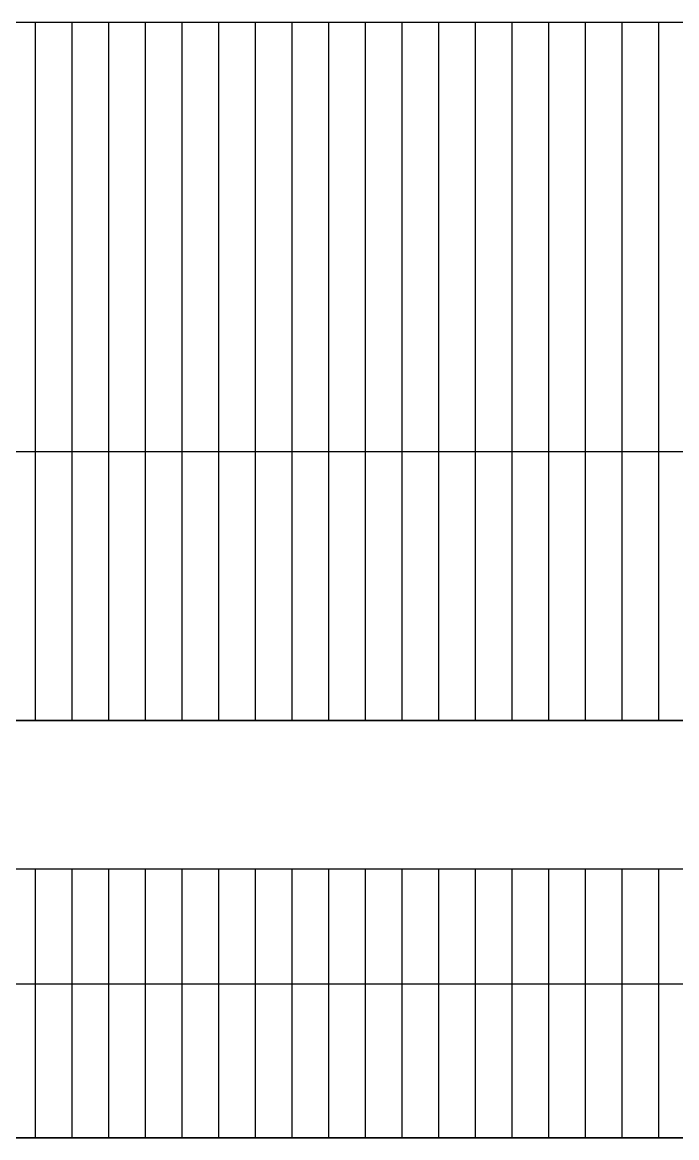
# Model space of a CAD drawing. Header units: metres. Extents: x 10 to 1430, y -498 to -2.
# Drawn here: x 539 to 715.1, y -490 to -189.8 of the extents above; entities that cross this region are included whole.
import ezdxf

# ---------------------------------------------------------------- set-up
doc = ezdxf.new("R2010")
doc.units = ezdxf.units.M
for name, color, linetype in [('Blocks', 84, 'CONTINUOUS'), ('HalfTimes', 84, 'CONTINUOUS'), ('HourTimes', 84, 'CONTINUOUS'), ('Stations', 84, 'CONTINUOUS'), ('Times', 84, 'CONTINUOUS')]:
    doc.layers.add(name, color=color, linetype=linetype)

msp = doc.modelspace()

# ---------------------------------------------------------------- linework, layer by layer
at = {"layer": 'Blocks'}
for points in [[(10, -189.77), (1430, -189.77), (1430, -377.66), (10, -377.66), (10, -189.77)], [(10, -417.66), (1430, -417.66), (1430, -490), (10, -490), (10, -417.66)]]:
    msp.add_lwpolyline(points, dxfattribs=at)
at = {"layer": 'HalfTimes'}
for p, q in [((572.08, -189.77), (572.08, -377.66)), ((631.25, -189.77), (631.25, -377.66)), ((690.42, -189.77), (690.42, -377.66)), ((572.08, -417.66), (572.08, -490)), ((631.25, -417.66), (631.25, -490)), ((690.42, -417.66), (690.42, -490))]:
    msp.add_line(p, q, dxfattribs=at)
at = {"layer": 'HourTimes'}
for p, q in [((542.5, -189.77), (542.5, -377.66)), ((601.67, -189.77), (601.67, -377.66)), ((660.83, -189.77), (660.83, -377.66)), ((542.5, -417.66), (542.5, -490)), ((601.67, -417.66), (601.67, -490)), ((660.83, -417.66), (660.83, -490))]:
    msp.add_line(p, q, dxfattribs=at)
at = {"layer": 'Stations'}
for p, q in [((10, -189.77), (1430, -189.77)), ((10, -305.33), (1430, -305.33)), ((10, -377.66), (1430, -377.66)), ((10, -417.66), (1430, -417.66)), ((10, -448.62), (1430, -448.62)), ((10, -490), (1430, -490))]:
    msp.add_line(p, q, dxfattribs=at)
at = {"layer": 'Times'}
for p, q in [((552.36, -189.77), (552.36, -377.66)), ((562.22, -189.77), (562.22, -377.66)), ((581.94, -189.77), (581.94, -377.66)), ((591.81, -189.77), (591.81, -377.66)), ((611.53, -189.77), (611.53, -377.66)), ((621.39, -189.77), (621.39, -377.66)), ((641.11, -189.77), (641.11, -377.66)), ((650.97, -189.77), (650.97, -377.66)), ((670.69, -189.77), (670.69, -377.66)), ((680.56, -189.77), (680.56, -377.66)), ((700.28, -189.77), (700.28, -377.66)), ((710.14, -189.77), (710.14, -377.66)), ((552.36, -417.66), (552.36, -490)), ((562.22, -417.66), (562.22, -490)), ((581.94, -417.66), (581.94, -490)), ((591.81, -417.66), (591.81, -490)), ((611.53, -417.66), (611.53, -490)), ((621.39, -417.66), (621.39, -490)), ((641.11, -417.66), (641.11, -490)), ((650.97, -417.66), (650.97, -490)), ((670.69, -417.66), (670.69, -490)), ((680.56, -417.66), (680.56, -490)), ((700.28, -417.66), (700.28, -490)), ((710.14, -417.66), (710.14, -490))]:
    msp.add_line(p, q, dxfattribs=at)

doc.saveas('drawing.dxf')
